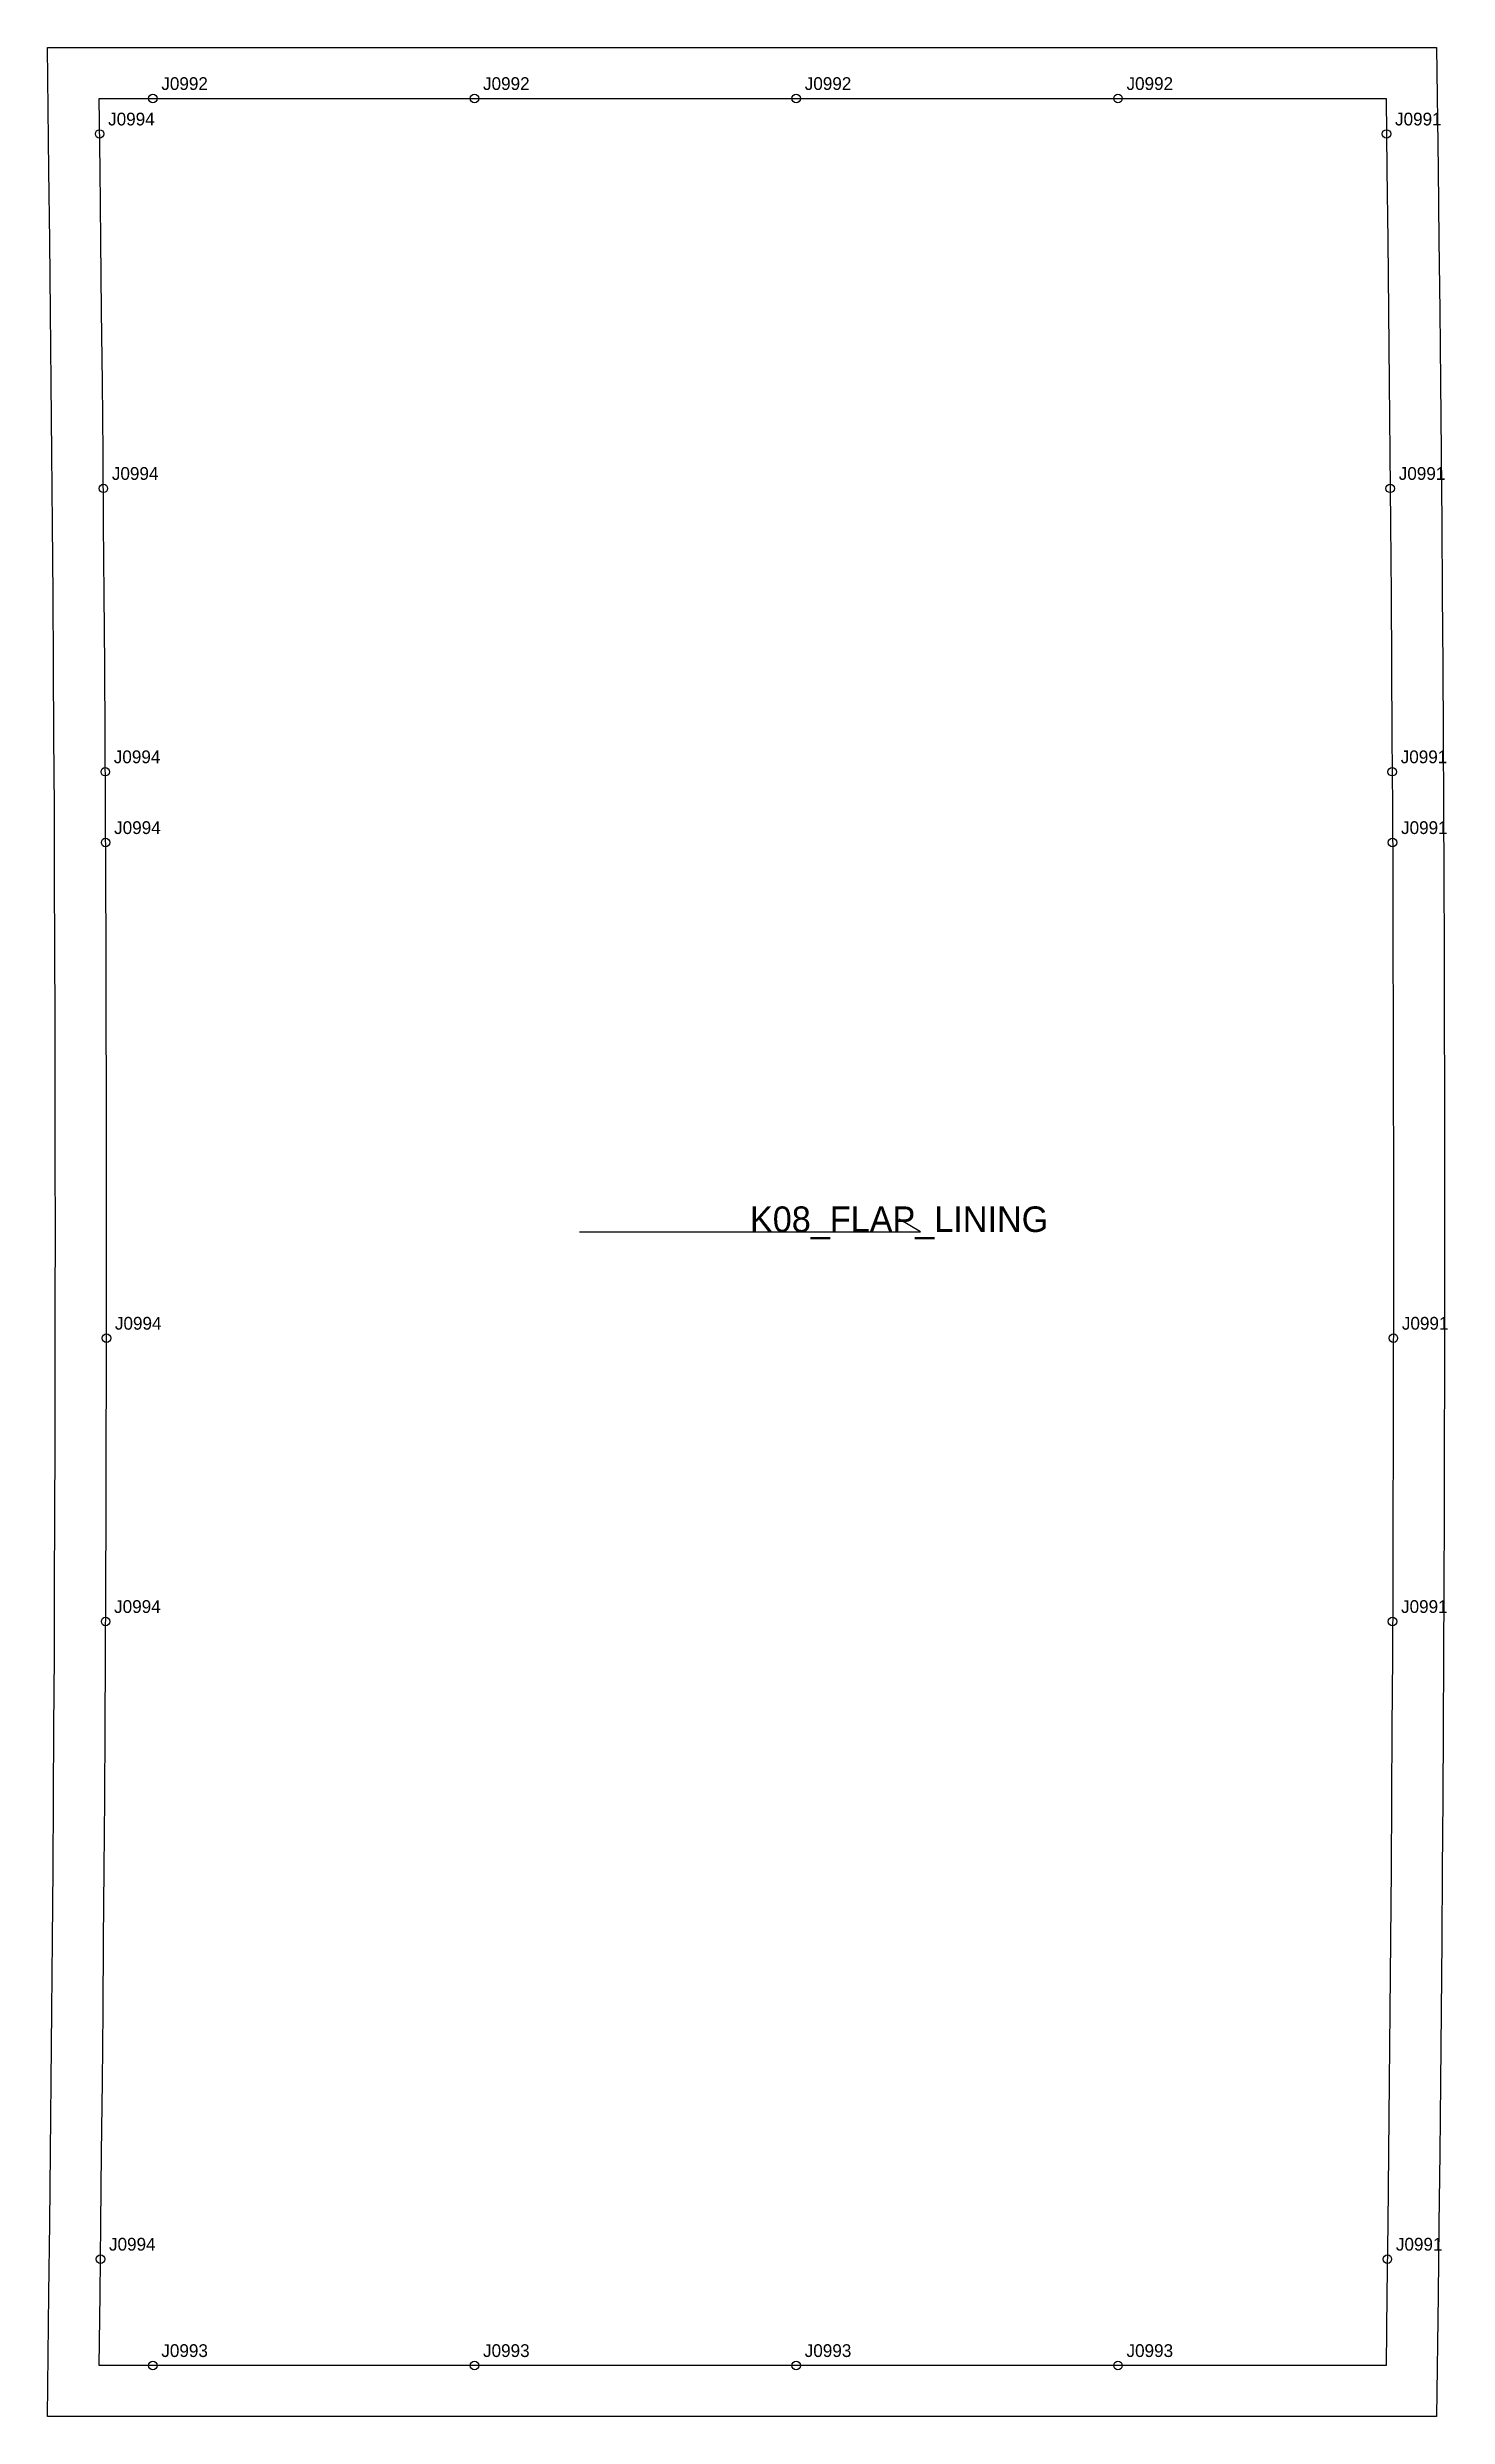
# Model space of a CAD drawing. Header units: millimetres. Extents: x -12 to 316, y -544 to 12.
import ezdxf

# ---------------------------------------------------------------- set-up
doc = ezdxf.new("R2010")
doc.units = ezdxf.units.MM
for name, color, linetype in [('CUT', 1, 'Continuous'), ('GRAIN', 3, 'Continuous'), ('LABEL', 7, 'Continuous'), ('NOTCH', 2, 'Continuous'), ('SEW', 5, 'Continuous')]:
    doc.layers.add(name, color=color, linetype=linetype)

msp = doc.modelspace()

# ---------------------------------------------------------------- linework, layer by layer
at = {"layer": 'CUT'}
msp.add_lwpolyline([(-12.15, 12), (25.17, 12), (50.34, 12), (75.51, 12), (100.68, 12), (125.86, 12), (151.03, 12), (176.2, 12), (201.37, 12), (226.54, 12), (251.71, 12), (276.88, 12), (313.91, 12), (314.26, -16.5), (314.46, -33.16), (314.64, -49.82), (314.81, -66.47), (314.96, -83.12), (315.1, -99.76), (315.23, -116.41), (315.34, -133.05), (315.44, -149.69), (315.53, -166.33), (315.61, -182.97), (315.67, -199.61), (315.71, -216.24), (315.75, -232.88), (315.77, -249.51), (315.77, -266.15), (315.77, -282.78), (315.75, -299.42), (315.71, -316.05), (315.67, -332.69), (315.61, -349.33), (315.53, -365.96), (315.44, -382.6), (315.34, -399.24), (315.23, -415.89), (315.1, -432.53), (314.96, -449.18), (314.81, -465.83), (314.64, -482.48), (314.46, -499.14), (314.26, -515.79), (313.91, -544.31), (276.88, -544.31), (251.71, -544.31), (226.54, -544.31), (201.37, -544.31), (176.2, -544.31), (151.03, -544.31), (125.86, -544.31), (100.68, -544.31), (75.51, -544.31), (50.34, -544.31), (25.17, -544.31), (-12.15, -544.31), (-11.79, -515.51), (-11.6, -498.87), (-11.42, -482.23), (-11.25, -465.6), (-11.09, -448.97), (-10.95, -432.34), (-10.82, -415.72), (-10.71, -399.09), (-10.61, -382.47), (-10.52, -365.85), (-10.45, -349.23), (-10.39, -332.62), (-10.34, -316), (-10.31, -299.38), (-10.29, -282.77), (-10.28, -266.15), (-10.29, -249.54), (-10.31, -232.92), (-10.34, -216.31), (-10.39, -199.69), (-10.45, -183.07), (-10.52, -166.45), (-10.61, -149.83), (-10.71, -133.21), (-10.82, -116.59), (-10.95, -99.96), (-11.09, -83.33), (-11.25, -66.7), (-11.42, -50.07), (-11.6, -33.44), (-11.79, -16.8), (-12.15, 12)], close=True, dxfattribs=at)
at = {"layer": 'GRAIN'}
for p, q in [((112.75, -266.15), (192.75, -266.15)), ((192.75, -266.15), (187.75, -263.15))]:
    msp.add_line(p, q, dxfattribs=at)
at = {"layer": 'NOTCH'}
for centre in [(12.59, 0), (88.1, 0), (163.61, 0), (239.13, 0), (0.1, -8.33), (302.16, -8.33), (0.98, -91.55), (303.03, -91.55), (1.43, -158.08), (303.49, -158.08), (1.51, -174.71), (303.57, -174.71), (1.7, -291.09), (303.76, -291.09), (1.51, -357.6), (303.57, -357.6), (0.31, -507.33), (302.36, -507.33), (12.59, -532.31), (88.1, -532.31), (163.61, -532.31), (239.13, -532.31)]:
    msp.add_circle(centre, 1, dxfattribs=at)
at = {"layer": 'SEW'}
msp.add_lwpolyline([(0, 0), (25.17, 0), (50.34, 0), (75.51, 0), (100.68, 0), (125.86, 0), (151.03, 0), (176.2, 0), (201.37, 0), (226.54, 0), (251.71, 0), (276.88, 0), (302.05, 0), (302.26, -16.65), (302.46, -33.3), (302.64, -49.95), (302.81, -66.59), (302.96, -83.23), (303.1, -99.87), (303.23, -116.5), (303.34, -133.13), (303.44, -149.77), (303.53, -166.39), (303.61, -183.02), (303.67, -199.65), (303.71, -216.28), (303.75, -232.9), (303.77, -249.53), (303.77, -266.15), (303.77, -282.78), (303.75, -299.4), (303.71, -316.03), (303.67, -332.66), (303.61, -349.28), (303.53, -365.91), (303.44, -382.54), (303.34, -399.17), (303.23, -415.8), (303.1, -432.44), (302.96, -449.08), (302.81, -465.72), (302.64, -482.36), (302.46, -499.01), (302.26, -515.65), (302.05, -532.31), (276.88, -532.31), (251.71, -532.31), (226.54, -532.31), (201.37, -532.31), (176.2, -532.31), (151.03, -532.31), (125.86, -532.31), (100.68, -532.31), (75.51, -532.31), (50.34, -532.31), (25.17, -532.31), (0, -532.31), (0.21, -515.65), (0.4, -499.01), (0.58, -482.36), (0.75, -465.72), (0.91, -449.08), (1.05, -432.44), (1.18, -415.8), (1.29, -399.17), (1.39, -382.54), (1.48, -365.91), (1.55, -349.28), (1.61, -332.66), (1.66, -316.03), (1.69, -299.4), (1.71, -282.78), (1.72, -266.15), (1.71, -249.53), (1.69, -232.9), (1.66, -216.28), (1.61, -199.65), (1.55, -183.02), (1.48, -166.39), (1.39, -149.77), (1.29, -133.13), (1.18, -116.5), (1.05, -99.87), (0.91, -83.23), (0.75, -66.59), (0.58, -49.95), (0.4, -33.3), (0.21, -16.65)], close=True, dxfattribs=at)

# ---------------------------------------------------------------- texts
at = {"layer": 'LABEL'}
for s, height, p in [('J0992', 3, (14.59, 2)), ('J0992', 3, (90.1, 2)), ('J0992', 3, (165.61, 2)), ('J0992', 3, (241.13, 2)), ('J0994', 3, (2.1, -6.33)), ('J0991', 3, (304.16, -6.33)), ('J0994', 3, (2.98, -89.55)), ('J0991', 3, (305.03, -89.55)), ('J0994', 3, (3.43, -156.08)), ('J0991', 3, (305.49, -156.08)), ('J0994', 3, (3.51, -172.71)), ('J0991', 3, (305.57, -172.71)), ('K08_FLAP_LINING', 6, (152.75, -266.15)), ('J0994', 3, (3.7, -289.09)), ('J0991', 3, (305.76, -289.09)), ('J0994', 3, (3.51, -355.6)), ('J0991', 3, (305.57, -355.6)), ('J0994', 3, (2.31, -505.33)), ('J0991', 3, (304.36, -505.33)), ('J0993', 3, (14.59, -530.31)), ('J0993', 3, (90.1, -530.31)), ('J0993', 3, (165.61, -530.31)), ('J0993', 3, (241.13, -530.31))]:
    msp.add_text(s, height=height, dxfattribs=at).set_placement(p)

doc.saveas('drawing.dxf')
